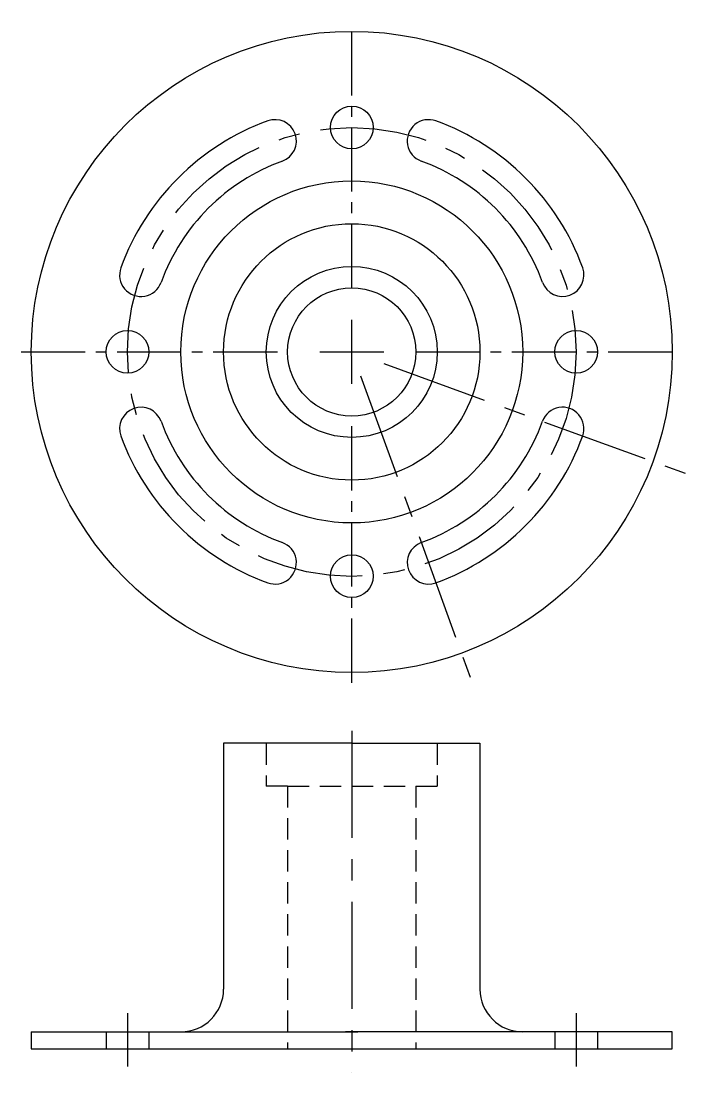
# Model space of a CAD drawing. Header units: feet. Extents: x 7.7 to 15.5, y 6.7 to 19.
import ezdxf

# ---------------------------------------------------------------- set-up
doc = ezdxf.new("R2010")
doc.units = ezdxf.units.FT
doc.header["$MEASUREMENT"] = 0
for name, pattern in [('CENTER', [2, 1.25, -0.25, 0.25, -0.25]), ('CENTER2', [1.125, 0.75, -0.125, 0.125, -0.125]), ('HIDDEN', [0.375, 0.25, -0.125])]:
    doc.linetypes.add(name, pattern=pattern)
for name, color, linetype in [('中心線', 3, 'CENTER'), ('輪廓線', 1, 'Continuous'), ('隱藏線', 2, 'HIDDEN')]:
    doc.layers.add(name, color=color, linetype=linetype)

# ---------------------------------------------------------------- blocks, each defined once
blk = doc.blocks.new('*U12')
at = {"layer": '中心線', "color": 0, "linetype": 'CENTER2', "transparency": 16777216}
for p, q in [((0, 0.75), (0, 3.87)), ((-3.87, 0), (-0.75, 0)), ((0.75, 0), (3.87, 0)), ((0, -3.87), (0, -0.75))]:
    blk.add_line(p, q, dxfattribs=at)
at = {"layer": '中心線', "color": 0, "linetype": 'Continuous', "transparency": 16777216}
for p, q in [((0, -0.375), (0, 0.375)), ((-0.375, 0), (0.375, 0))]:
    blk.add_line(p, q, dxfattribs=at)
blk = doc.blocks.new('*U13')
at = {"layer": '輪廓線'}
for centre, radius, start, end in [((-0.784, 0.784), 0.25, 70, 250), ((-1.682, -1.682), 2.875, 20, 70), ((-1.682, -1.682), 2.375, 20, 70), ((0.784, -0.784), 0.25, 200, 20)]:
    blk.add_arc(centre, radius, start, end, dxfattribs=at)
blk = doc.blocks.new('*U14')
at = {"layer": '輪廓線', "color": 0, "linetype": 'ByBlock', "lineweight": -2, "transparency": 16777216}
for p, rotation in [((15.085, 7.904), 90), ((15.085, 4.54), 180), ((18.45, 4.54), 270)]:
    blk.add_blockref('*U13', p, dxfattribs=dict(at, rotation=rotation))
blk.add_blockref('*U13', (18.45, 7.904), dxfattribs=at)
blk = doc.blocks.new('*U15')
at = {"layer": '輪廓線'}
blk.add_circle((0, 0), 0.25, dxfattribs=at)
blk = doc.blocks.new('*U16')
at = {"layer": '輪廓線', "color": 0, "linetype": 'ByBlock', "lineweight": -2, "transparency": 16777216}
for p, rotation in [((16.768, 8.847), 90), ((14.143, 6.222), 180), ((16.768, 3.597), 270)]:
    blk.add_blockref('*U15', p, dxfattribs=dict(at, rotation=rotation))
blk.add_blockref('*U15', (19.393, 6.222), dxfattribs=at)

msp = doc.modelspace()

# ---------------------------------------------------------------- linework, layer by layer
at = {"layer": '中心線'}
for p, q in [((11.948, 14.973), (15.494, 13.682)), ((11.675, 14.828), (12.962, 11.291)), ((11.572, 10.675), (11.572, 6.675)), ((8.947, 7.375), (8.947, 6.75)), ((14.197, 7.375), (14.197, 6.75))]:
    msp.add_line(p, q, dxfattribs=at)
msp.add_circle((11.572, 15.109), 2.625, dxfattribs=at)
at = {"layer": '輪廓線'}
for p, q in [((11.572, 10.531), (10.072, 10.531)), ((10.072, 10.531), (10.072, 7.656)), ((11.572, 10.531), (13.072, 10.531)), ((13.072, 10.531), (13.072, 7.656)), ((7.822, 7.156), (7.822, 6.956)), ((7.822, 7.156), (9.572, 7.156)), ((9.572, 7.156), (11.644, 7.156)), ((13.572, 7.156), (11.5, 7.156)), ((15.322, 7.156), (13.572, 7.156)), ((15.322, 6.956), (15.322, 7.156)), ((7.822, 6.956), (15.322, 6.956))]:
    msp.add_line(p, q, dxfattribs=at)
for radius in [3.75, 2, 1.5, 1, 0.75]:
    msp.add_circle((11.572, 15.109), radius, dxfattribs=at)
for centre, start, end in [((9.572, 7.656), 270, 0), ((13.572, 7.656), 180, 270)]:
    msp.add_arc(centre, 0.5, start, end, dxfattribs=at)
at = {"layer": '隱藏線'}
for p, q in [((10.572, 10.531), (10.572, 10.031)), ((12.572, 10.531), (12.572, 10.031)), ((10.822, 10.031), (10.572, 10.031)), ((10.822, 10.031), (10.822, 6.956)), ((10.822, 10.031), (12.322, 10.031)), ((12.322, 10.031), (12.572, 10.031)), ((12.322, 10.031), (12.322, 6.956)), ((8.697, 7.156), (8.697, 6.956)), ((9.197, 7.156), (9.197, 6.956)), ((13.947, 7.156), (13.947, 6.956)), ((14.447, 7.156), (14.447, 6.956))]:
    msp.add_line(p, q, dxfattribs=at)

# ---------------------------------------------------------------- block references
at = {"layer": '中心線', "linetype": 'CENTER2'}
msp.add_blockref('*U12', (11.572, 15.109), dxfattribs=at)
at = {"layer": '輪廓線'}
for name in ['*U16', '*U14']:
    msp.add_blockref(name, (-5.195, 8.888), dxfattribs=at)

doc.saveas('drawing.dxf')
